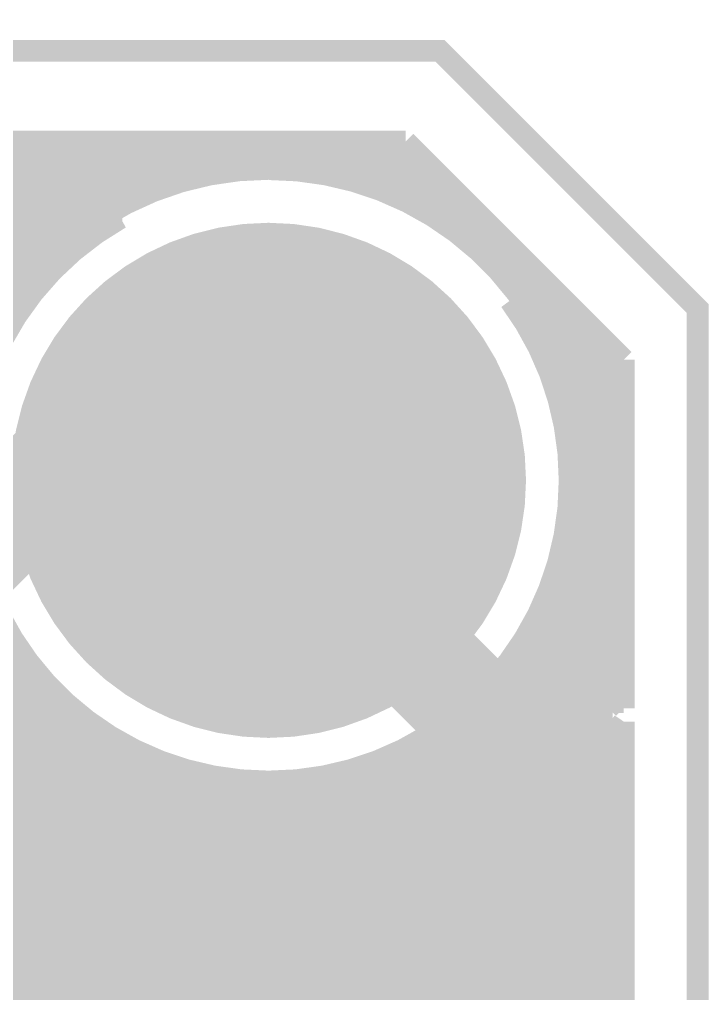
# Model space of a CAD drawing. Extents: x -5 to 157, y -120 to 103.
# Drawn here: x 131.9 to 139.93, y 50.02 to 61.37 of the extents above; entities that cross this region are included whole.
import ezdxf

# ---------------------------------------------------------------- set-up
doc = ezdxf.new("R2010")
doc.units = 0
doc.header["$MEASUREMENT"] = 0
doc.layers.get('0').update_dxf_attribs({"linetype": 'CONTINUOUS'})
for name, color, linetype in [('22-304-2_BOT', 7, 'CONTINUOUS'), ('22-304-2_DRD', 7, 'CONTINUOUS'), ('22-304-2_DRL', 2, 'CONTINUOUS'), ('22-304-2_IN1', 4, 'CONTINUOUS'), ('22-304-2_IN2', 3, 'CONTINUOUS'), ('22-304-2_SMB', 5, 'CONTINUOUS'), ('22-304-2_SMT', 10, 'CONTINUOUS'), ('22-304-2_TOP', 13, 'CONTINUOUS'), ('THRUHOLE_TAP', 7, 'CONTINUOUS')]:
    doc.layers.add(name, color=color, linetype=linetype)

# ---------------------------------------------------------------- blocks, each defined once
blk = doc.blocks.new('ROUND_1')
at = {"const_width": 2.99974}
blk.add_lwpolyline([(-1.49987, 0, 1), (1.49987, 0, 1)], format="xyb", close=True, dxfattribs=at)
blk = doc.blocks.new('ROUND_83')
at = {"const_width": 1.6002}
blk.add_lwpolyline([(-0.8001, 0, 1), (0.8001, 0, 1)], format="xyb", close=True, dxfattribs=at)

msp = doc.modelspace()

# ---------------------------------------------------------------- linework, layer by layer
at = {"layer": '22-304-2_BOT', "const_width": 0.254}
for points in [[(121.285, 34.0614), (121.5136, 34.29), (136.906, 34.29), (138.43, 35.814), (138.43, 46.736), (137.287, 47.879), (134.239, 47.879), (128.651, 53.467), (128.651, 59.055), (127.889, 59.817), (114.173, 59.817), (105.156, 68.834), (105.156, 72.517), (102.362, 75.311), (98.80854, 75.311), (97.3836, 76.7334)], [(102.235, 76.2), (105.664, 72.771), (105.664, 69.088), (114.427, 60.325), (128.143, 60.325), (129.159, 59.309), (129.159, 53.721), (134.493, 48.387), (137.668, 48.387), (138.938, 47.117), (138.938, 31.877), (138.176, 31.115), (129.54, 31.115)]]:
    msp.add_lwpolyline(points, dxfattribs=at)
at = {"layer": '22-304-2_DRD', "const_width": 0.254}
for points in [[(44.99864, -115.99926), (44.99864, 25.99944), (48.00092, 28.99918), (86.79942, 28.99918), (89.79916, 25.99944), (89.79916, -31.0007), (92.7989, -34.00044), (136.79932, -34.00044), (139.79906, -31.0007), (139.79906, 58.0009), (136.79932, 61.00064), (115.30076, 61.00064), (107.29976, 68.9991), (107.29976, 94.99854), (99.29876, 102.99954), (35.49904, 102.99954), (27.50058, 94.99854), (27.50058, 68.9991), (19.49958, 61.00064), (-1.99898, 61.00064), (-4.99872, 58.0009), (-4.99872, -2.99974), (18.00098, -25.99944), (18.00098, -115.99926)], [(136.07034, 57.26938), (133.53034, 54.72938)], [(136.07034, 54.72938), (133.53034, 57.26938)]]:
    msp.add_lwpolyline(points, dxfattribs=at)
at = {"layer": '22-304-2_DRL', "const_width": 0.254}
msp.add_lwpolyline([(44.99864, -115.99926), (44.99864, 25.99944), (48.00092, 28.99918), (86.79942, 28.99918), (89.79916, 25.99944), (89.79916, -31.0007), (92.7989, -34.00044), (136.79932, -34.00044), (139.79906, -31.0007), (139.79906, 58.0009), (136.79932, 61.00064), (115.30076, 61.00064), (107.29976, 68.9991), (107.29976, 94.99854), (99.29876, 102.99954), (35.49904, 102.99954), (27.50058, 94.99854), (27.50058, 68.9991), (19.49958, 61.00064), (-1.99898, 61.00064), (-4.99872, 58.0009), (-4.99872, -2.99974), (18.00098, -25.99944), (18.00098, -115.99926)], dxfattribs=at)
at = {"layer": '22-304-2_IN1', "const_width": 0.254}
for points in [[(133.0325, 59.0296), (101.56698, 59.0296)], [(133.07568, 59.055), (115.697, 59.055)], [(131.826, 59.055), (131.826, 57.85866)], [(132.0546, 59.055), (132.0546, 58.18378)], [(132.2832, 59.055), (132.2832, 58.44286)], [(132.5118, 59.055), (132.5118, 58.65876)], [(132.7404, 59.055), (132.7404, 58.8391)], [(132.969, 59.055), (132.969, 58.9915)], [(132.6896, 58.801), (101.90988, 58.801)], [(132.41528, 58.5724), (102.1842, 58.5724)], [(132.18922, 58.3438), (102.40772, 58.3438)], [(132.00126, 58.1152), (102.59822, 58.1152)], [(137.61212, 58.09234), (138.684, 57.023)], [(131.84124, 57.8866), (102.7557, 57.8866)], [(137.8204, 57.8866), (137.7569, 57.8866)], [(137.7696, 57.9374), (137.7696, 57.86628)], [(138.049, 57.658), (137.88898, 57.658)], [(137.9982, 57.7088), (137.9982, 57.43956)], [(138.2776, 57.4294), (138.00328, 57.4294)], [(138.2268, 57.4802), (138.2268, 56.74614)], [(138.5062, 57.2008), (138.09472, 57.2008)], [(138.4554, 57.2516), (138.4554, -1.778)], [(138.684, 56.9722), (138.16838, 56.9722)], [(138.684, 57.023), (138.684, -1.778)], [(138.684, 56.7436), (138.2268, 56.7436)], [(138.684, 56.515), (138.26744, 56.515)], [(138.684, 56.2864), (138.29538, 56.2864)], [(138.684, 56.0578), (138.30554, 56.0578)], [(138.684, 55.8292), (138.303, 55.8292)], [(138.684, 55.6006), (138.28522, 55.6006)], [(138.684, 55.372), (138.24966, 55.372)], [(138.2268, 55.25262), (138.2268, -1.778)], [(138.684, 55.1434), (138.2014, 55.1434)], [(138.684, 54.9148), (138.13536, 54.9148)], [(138.684, 54.6862), (138.05154, 54.6862)], [(137.9982, 54.5592), (137.9982, 47.21098)], [(138.684, 54.4576), (137.94994, 54.4576)], [(138.684, 54.229), (137.82802, 54.229)], [(131.826, 54.13756), (131.826, 46.66488)], [(137.7696, 54.13248), (137.7696, 47.5361)], [(131.91744, 54.0004), (127.6731, 54.0004)], [(138.684, 54.0004), (137.6807, 54.0004)], [(132.09016, 53.7718), (127.34798, 53.7718)], [(132.0546, 53.81498), (132.0546, 47.1043)], [(138.684, 53.7718), (137.50798, 53.7718)], [(137.541, 53.8099), (137.541, 47.68596)], [(132.2959, 53.5432), (102.30358, 53.5432)], [(132.2832, 53.5559), (132.2832, 47.27956)], [(138.684, 53.5432), (137.30224, 53.5432)], [(137.3124, 53.55082), (137.3124, 47.75708)], [(132.54228, 53.3146), (102.0572, 53.3146)], [(132.5118, 53.34), (132.5118, 47.36592)], [(138.684, 53.3146), (137.05586, 53.3146)], [(137.0838, 53.33746), (137.0838, 47.76724)], [(132.84454, 53.086), (101.7524, 53.086)], [(132.7404, 53.15966), (132.7404, 47.38878)], [(138.684, 53.086), (136.7536, 53.086)], [(136.8552, 53.15712), (136.8552, 47.71644)], [(132.969, 53.00726), (132.969, 47.35322)], [(136.6266, 53.00472), (136.6266, 47.59706)], [(133.24078, 52.8574), (101.3587, 52.8574)], [(133.1976, 52.87772), (133.1976, 47.24908)], [(138.684, 52.8574), (136.35736, 52.8574)], [(136.398, 52.87772), (136.398, 47.35576)], [(133.4262, 52.77104), (133.4262, 47.04588)], [(136.1694, 52.77104), (136.1694, 30.37078)], [(133.82752, 52.6288), (100.77196, 52.6288)], [(133.6548, 52.68214), (133.6548, 44.21886)], [(138.684, 52.6288), (135.77062, 52.6288)], [(135.9408, 52.68214), (135.9408, 30.34792)], [(133.8834, 52.61356), (133.8834, 44.31284)], [(134.112, 52.56022), (134.112, 44.34078)], [(134.3406, 52.52212), (134.3406, 44.31284)], [(135.255, 52.52212), (135.255, 29.64688)], [(135.4836, 52.55768), (135.4836, 30.0863)], [(135.7122, 52.61102), (135.7122, 30.26156)], [(138.684, 52.4002), (43.34256, 52.4002)], [(134.5692, 52.49926), (134.5692, 44.21886)], [(134.7978, 52.49164), (134.7978, 44.02836)], [(135.0264, 52.49926), (135.0264, -1.778)], [(138.684, 52.1716), (43.1673, 52.1716)], [(138.684, 51.943), (42.72788, 51.943)], [(138.684, 51.7144), (33.55086, 51.7144)], [(138.684, 51.4858), (48.32858, 51.4858)], [(138.684, 51.2572), (48.7807, 51.2572)], [(138.684, 51.0286), (108.91012, 51.0286)], [(138.684, 50.8), (109.17174, 50.8)], [(138.684, 50.5714), (109.30382, 50.5714)], [(138.684, 50.3428), (109.3597, 50.3428)], [(138.684, 50.1142), (109.35716, 50.1142)]]:
    msp.add_lwpolyline(points, dxfattribs=at)
for points in [[(133.07568, 59.055, 0.2705636), (131.2926, 55.99938)], [(138.30808, 55.99938, 0.1613481), (137.61414, 58.09384)], [(131.2926, 55.99938, 0.4142136), (134.80034, 52.49164)], [(134.80034, 52.49164, 0.4142136), (138.30808, 55.99938)]]:
    msp.add_lwpolyline(points, format="xyb", dxfattribs=at)
at = {"layer": '22-304-2_IN2'}
for points, const_width in [([(136.398, 59.944), (115.062, 59.944)], 0.254), ([(131.9276, 59.944), (131.9276, 58.21426)], 0.254), ([(132.1562, 59.944), (132.1562, 58.48096)], 0.254), ([(132.3848, 59.944), (132.3848, 58.70448)], 0.254), ([(132.6134, 59.944), (132.6134, 58.89244)], 0.254), ([(132.842, 59.944), (132.842, 59.05246)], 0.254), ([(133.0706, 59.944), (133.0706, 59.18708)], 0.254), ([(133.2992, 59.944), (133.2992, 59.30138)], 0.254), ([(133.5278, 59.944), (133.5278, 59.39536)], 0.254), ([(133.7564, 59.944), (133.7564, 59.47156)], 0.254), ([(133.985, 59.944), (133.985, 59.53252)], 0.254), ([(134.2136, 59.944), (134.2136, 59.57824)], 0.254), ([(134.4422, 59.944), (134.4422, 59.60872)], 0.254), ([(134.6708, 59.944), (134.6708, 59.62396)], 0.254), ([(134.8994, 59.944), (134.8994, 59.62396)], 0.254), ([(135.128, 59.944), (135.128, 59.61126)], 0.254), ([(135.3566, 59.944), (135.3566, 59.58332)], 0.254), ([(135.5852, 59.944), (135.5852, 59.54014)], 0.254), ([(135.8138, 59.944), (135.8138, 59.48172)], 0.254), ([(136.0424, 59.944), (136.0424, 59.40552)], 0.254), ([(136.271, 59.944), (136.271, 59.31408)], 0.254), ([(136.398, 59.944), (138.938, 57.404)], 0.254), ([(136.525, 59.817), (112.11814, 59.817)], 0.254), ([(136.4996, 59.8424), (136.4996, 59.20232)], 0.254), ([(134.27964, 59.5884), (112.02924, 59.5884)], 0.254), ([(136.7536, 59.5884), (135.3185, 59.5884)], 0.254), ([(136.7282, 59.6138), (136.7282, 59.07024)], 0.254), ([(133.43636, 59.3598), (111.86414, 59.3598)], 0.254), ([(136.9822, 59.3598), (136.16178, 59.3598)], 0.254), ([(136.9568, 59.3852), (136.9568, 58.91276)], 0.254), ([(132.97154, 59.1312), (111.53648, 59.1312)], 0.254), ([(137.2108, 59.1312), (136.6266, 59.1312)], 0.254), ([(137.1854, 59.1566), (137.1854, 58.72988)], 0.254), ([(132.6261, 58.9026), (107.69854, 58.9026)], 0.254), ([(137.4394, 58.9026), (136.97204, 58.9026)], 0.254), ([(137.414, 58.928), (137.414, 58.51144)], 0.254), ([(132.34924, 58.674), (107.79506, 58.674)], 0.254), ([(137.668, 58.674), (137.2489, 58.674)], 0.254), ([(137.6426, 58.6994), (137.6426, 58.24982)], 0.254), ([(132.12318, 58.4454), (107.83062, 58.4454)], 0.254), ([(137.8966, 58.4454), (137.47496, 58.4454)], 0.254), ([(137.8712, 58.4708), (137.8712, 57.92724)], 0.254), ([(131.93014, 58.2168), (107.81792, 58.2168)], 0.254), ([(138.1252, 58.2168), (137.668, 58.2168)], 0.254), ([(138.0998, 58.2422), (138.0998, 57.50052)], 0.254), ([(138.3538, 57.9882), (137.83056, 57.9882)], 0.254), ([(138.3284, 58.0136), (138.3284, 56.8325)], 0.254), ([(138.5824, 57.7596), (137.97026, 57.7596)], 0.254), ([(138.557, 57.785), (138.557, 53.72608)], 0.254), ([(138.811, 57.531), (138.0871, 57.531)], 0.254), ([(138.7856, 57.5564), (138.7856, 53.49748)], 0.254), ([(138.938, 57.404), (138.938, 53.34508)], 0.254), ([(138.938, 57.3024), (138.18362, 57.3024)], 0.254), ([(138.938, 57.0738), (138.26236, 57.0738)], 0.254), ([(138.938, 56.8452), (138.32586, 56.8452)], 0.254), ([(138.938, 56.6166), (138.37158, 56.6166)], 0.254), ([(134.80034, 55.99938), (132.19938, 55.99938), (125.095, 48.895), (113.03, 48.895), (105.92562, 55.99938), (99.79914, 55.99938)], 1.27), ([(134.80034, 55.99938), (134.80034, 55.69966), (138.43, 52.07), (138.43, -24.13), (135.255, -27.305), (135.255, -28.575), (134.80034, -28.99918)], 1.27), ([(138.938, 56.388), (138.4046, 56.388)], 0.254), ([(138.938, 56.1594), (138.42238, 56.1594)], 0.254), ([(138.938, 55.9308), (138.42492, 55.9308)], 0.254), ([(138.938, 55.7022), (138.41222, 55.7022)], 0.254), ([(138.938, 55.4736), (138.38682, 55.4736)], 0.254), ([(138.938, 55.245), (138.34618, 55.245)], 0.254), ([(138.3284, 55.16372), (138.3284, 53.95468)], 0.254), ([(138.938, 55.0164), (138.2903, 55.0164)], 0.254), ([(138.938, 54.7878), (138.21664, 54.7878)], 0.254), ([(138.938, 54.5592), (138.12774, 54.5592)], 0.254), ([(138.0998, 54.4957), (138.0998, 54.18328)], 0.254), ([(138.938, 54.3306), (138.01852, 54.3306)], 0.254), ([(137.99566, 54.28742), (138.938, 53.34508)], 0.254), ([(138.938, 54.102), (138.18108, 54.102)], 0.254), ([(131.85902, 53.87594), (125.99416, 48.00854)], 0.254), ([(138.938, 53.8734), (138.40968, 53.8734)], 0.254), ([(131.9276, 53.7845), (131.9276, 36.0553)], 0.254), ([(132.0419, 53.6448), (131.62788, 53.6448)], 0.254), ([(138.938, 53.6448), (138.63828, 53.6448)], 0.254), ([(132.1562, 53.51526), (132.1562, 36.15944)], 0.254), ([(132.25526, 53.4162), (131.39928, 53.4162)], 0.254), ([(138.938, 53.4162), (138.86688, 53.4162)], 0.254), ([(132.3848, 53.29428), (132.3848, 36.20262)], 0.254), ([(132.50926, 53.1876), (131.17068, 53.1876)], 0.254), ([(132.6134, 53.10632), (132.6134, 36.19246)], 0.254), ([(132.82168, 52.959), (130.94208, 52.959)], 0.254), ([(132.842, 52.9463), (132.842, 36.1315)], 0.254), ([(133.0706, 52.81168), (133.0706, 36.0045)], 0.254), ([(133.23062, 52.7304), (130.71348, 52.7304)], 0.254), ([(133.2992, 52.69738), (133.2992, 35.90798)], 0.254), ([(133.5278, 52.6034), (133.5278, 36.04514)], 0.254), ([(133.7564, 52.5272), (133.7564, 36.11372)], 0.254), ([(135.8138, 52.51704), (135.8138, 30.43428)], 0.254), ([(136.0424, 52.59324), (136.0424, 30.48508)], 0.254), ([(136.10082, 52.61356), (137.16762, 51.54676)], 0.254), ([(133.84276, 52.5018), (130.48488, 52.5018)], 0.254), ([(133.985, 52.46624), (133.985, 36.12642)], 0.254), ([(134.2136, 52.42052), (134.2136, 36.09086)], 0.254), ([(135.3566, 52.41544), (135.3566, 30.12186)], 0.254), ([(135.5852, 52.45862), (135.5852, 30.32506)], 0.254), ([(136.21258, 52.5018), (135.75538, 52.5018)], 0.254), ([(136.271, 52.44338), (136.271, 43.69308)], 0.254), ([(134.4422, 52.39004), (134.4422, 35.99434)], 0.254), ([(134.6708, 52.3748), (134.6708, 35.81654)], 0.254), ([(134.8994, 52.3748), (134.8994, 35.45078)], 0.254), ([(135.128, 52.3875), (135.128, 29.60878)], 0.254), ([(136.44118, 52.2732), (130.25628, 52.2732)], 0.254), ([(136.4996, 52.21478), (136.4996, 43.96486)], 0.254), ([(136.66978, 52.0446), (130.02768, 52.0446)], 0.254), ([(136.7282, 51.98618), (136.7282, 44.10964)], 0.254), ([(136.89838, 51.816), (129.79908, 51.816)], 0.254), ([(136.9568, 51.75758), (136.9568, 44.18584)], 0.254), ([(137.12698, 51.5874), (129.57048, 51.5874)], 0.254), ([(137.16762, 51.54676), (137.16762, 44.20616)], 0.254), ([(137.16762, 51.3588), (129.34188, 51.3588)], 0.254), ([(137.16762, 51.1302), (129.11328, 51.1302)], 0.254), ([(137.16762, 50.9016), (128.88468, 50.9016)], 0.254), ([(137.16762, 50.673), (128.65608, 50.673)], 0.254), ([(137.16762, 50.4444), (128.42748, 50.4444)], 0.254), ([(137.16762, 50.2158), (128.19888, 50.2158)], 0.254), ([(137.16762, 49.9872), (127.97028, 49.9872)], 0.254)]:
    msp.add_lwpolyline(points, dxfattribs=dict(at, const_width=const_width))
at = {"layer": '22-304-2_IN2', "const_width": 0.254}
for points in [[(134.80034, 59.6265, 0.3456239), (131.27736, 56.86044)], [(138.42492, 55.99938, 0.4142136), (134.80034, 59.62396)], [(137.99566, 54.28742, 0.1235868), (138.42537, 55.99938)], [(131.85902, 53.87594, 0.2408781), (134.80034, 52.37166)], [(134.80034, 52.37226, 0.091938), (136.10087, 52.61343)]]:
    msp.add_lwpolyline(points, format="xyb", dxfattribs=at)
at = {"layer": '22-304-2_TOP', "const_width": 0.254}
for points in [[(129.79654, 55.99938, 0.4142136), (134.80034, 50.99558)], [(134.80034, 50.99812, 0.2485203), (138.93805, 53.19011)], [(137.8712, 50.2412, 0.1989124), (137.287, 50.48318)]]:
    msp.add_lwpolyline(points, format="xyb", dxfattribs=at)
at = {"layer": '22-304-2_TOP'}
for points, const_width in [([(127.8509, 54.9275), (132.29336, 50.4825)], 0.254), ([(127, 54.61), (131.953, 49.657), (137.287, 49.657), (138.557, 48.387), (138.557, 23.622), (135.9662, 21.0312), (132.1308, 21.0312), (132.08, 21.082)], 0.635), ([(138.938, 53.19014), (138.938, 49.17186)], 0.254), ([(138.7856, 52.97932), (138.7856, 49.32426)], 0.254), ([(138.938, 52.959), (138.77036, 52.959)], 0.254), ([(138.557, 52.69738), (138.557, 49.55286)], 0.254), ([(138.938, 52.7304), (138.58494, 52.7304)], 0.254), ([(138.3284, 52.45608), (138.3284, 49.78146)], 0.254), ([(138.938, 52.5018), (138.37412, 52.5018)], 0.254), ([(138.0998, 52.24018), (138.0998, 50.01006)], 0.254), ([(138.938, 52.2732), (138.13536, 52.2732)], 0.254), ([(138.938, 52.0446), (137.86104, 52.0446)], 0.254), ([(137.8712, 52.05222), (137.8712, 50.23866)], 0.254), ([(131.9276, 51.9049), (131.9276, 50.84826)], 0.254), ([(137.6426, 51.88458), (137.6426, 50.40122)], 0.254), ([(132.05714, 51.816), (130.95986, 51.816)], 0.254), ([(132.1562, 51.7525), (132.1562, 50.61966)], 0.254), ([(137.414, 51.73472), (137.414, 50.47234)], 0.254), ([(138.938, 51.816), (137.541, 51.816)], 0.254), ([(132.3848, 51.61788), (132.3848, 50.4825)], 0.254), ([(137.1854, 51.60264), (137.1854, 50.4825)], 0.254), ([(132.44322, 51.5874), (131.18846, 51.5874)], 0.254), ([(132.6134, 51.50104), (132.6134, 50.4825)], 0.254), ([(138.938, 51.5874), (137.15492, 51.5874)], 0.254), ([(132.842, 51.3969), (132.842, 50.4825)], 0.254), ([(136.7282, 51.3842), (136.7282, 50.4825)], 0.254), ([(136.9568, 51.4858), (136.9568, 50.4825)], 0.254), ([(132.93344, 51.3588), (131.41706, 51.3588)], 0.254), ([(133.0706, 51.30546), (133.0706, 50.4825)], 0.254), ([(136.4996, 51.2953), (136.4996, 50.4825)], 0.254), ([(138.938, 51.3588), (136.6647, 51.3588)], 0.254), ([(133.2992, 51.22672), (133.2992, 50.4825)], 0.254), ([(133.5278, 51.16322), (133.5278, 50.4825)], 0.254), ([(136.0424, 51.1556), (136.0424, 50.4825)], 0.254), ([(136.271, 51.2191), (136.271, 50.4825)], 0.254), ([(133.65734, 51.1302), (131.64566, 51.1302)], 0.254), ([(133.7564, 51.10734), (133.7564, 50.4825)], 0.254), ([(133.985, 51.06416), (133.985, 50.4825)], 0.254), ([(135.5852, 51.05908), (135.5852, 50.4825)], 0.254), ([(135.8138, 51.10226), (135.8138, 50.4825)], 0.254), ([(138.938, 51.1302), (135.9408, 51.1302)], 0.254), ([(134.2136, 51.03114), (134.2136, 50.4825)], 0.254), ([(134.4422, 51.01082), (134.4422, 50.4825)], 0.254), ([(134.6708, 50.99812), (134.6708, 50.4825)], 0.254), ([(134.8994, 50.99812), (134.8994, 50.4825)], 0.254), ([(135.128, 51.00828), (135.128, 50.4825)], 0.254), ([(135.3566, 51.0286), (135.3566, 50.4825)], 0.254), ([(138.938, 50.9016), (131.87426, 50.9016)], 0.254), ([(138.938, 50.673), (132.10286, 50.673)], 0.254), ([(137.287, 50.4825), (132.29336, 50.4825)], 0.254), ([(138.938, 50.4444), (137.53338, 50.4444)], 0.254), ([(137.87882, 50.23358), (138.938, 49.17186)], 0.254), ([(138.938, 50.2158), (137.89406, 50.2158)], 0.254), ([(138.938, 49.9872), (138.12266, 49.9872)], 0.254)]:
    msp.add_lwpolyline(points, dxfattribs=dict(at, const_width=const_width))

# ---------------------------------------------------------------- block references
at = {"layer": '22-304-2_BOT'}
msp.add_blockref('ROUND_1', (134.80034, 55.99938), dxfattribs=at)
at = {"layer": '22-304-2_DRL'}
msp.add_blockref('ROUND_83', (134.80034, 55.99938), dxfattribs=at)
at = {"layer": '22-304-2_IN1'}
msp.add_blockref('ROUND_1', (134.80034, 55.99938), dxfattribs=at)
at = {"layer": '22-304-2_IN2'}
msp.add_blockref('ROUND_1', (134.80034, 55.99938), dxfattribs=at)
at = {"layer": '22-304-2_SMB'}
msp.add_blockref('ROUND_1', (134.80034, 55.99938), dxfattribs=at)
at = {"layer": '22-304-2_SMT'}
msp.add_blockref('ROUND_1', (134.80034, 55.99938), dxfattribs=at)
at = {"layer": '22-304-2_TOP'}
msp.add_blockref('ROUND_1', (134.80034, 55.99938), dxfattribs=at)
at = {"layer": 'THRUHOLE_TAP'}
msp.add_blockref('ROUND_83', (134.80034, 55.99938), dxfattribs=at)

doc.saveas('drawing.dxf')
